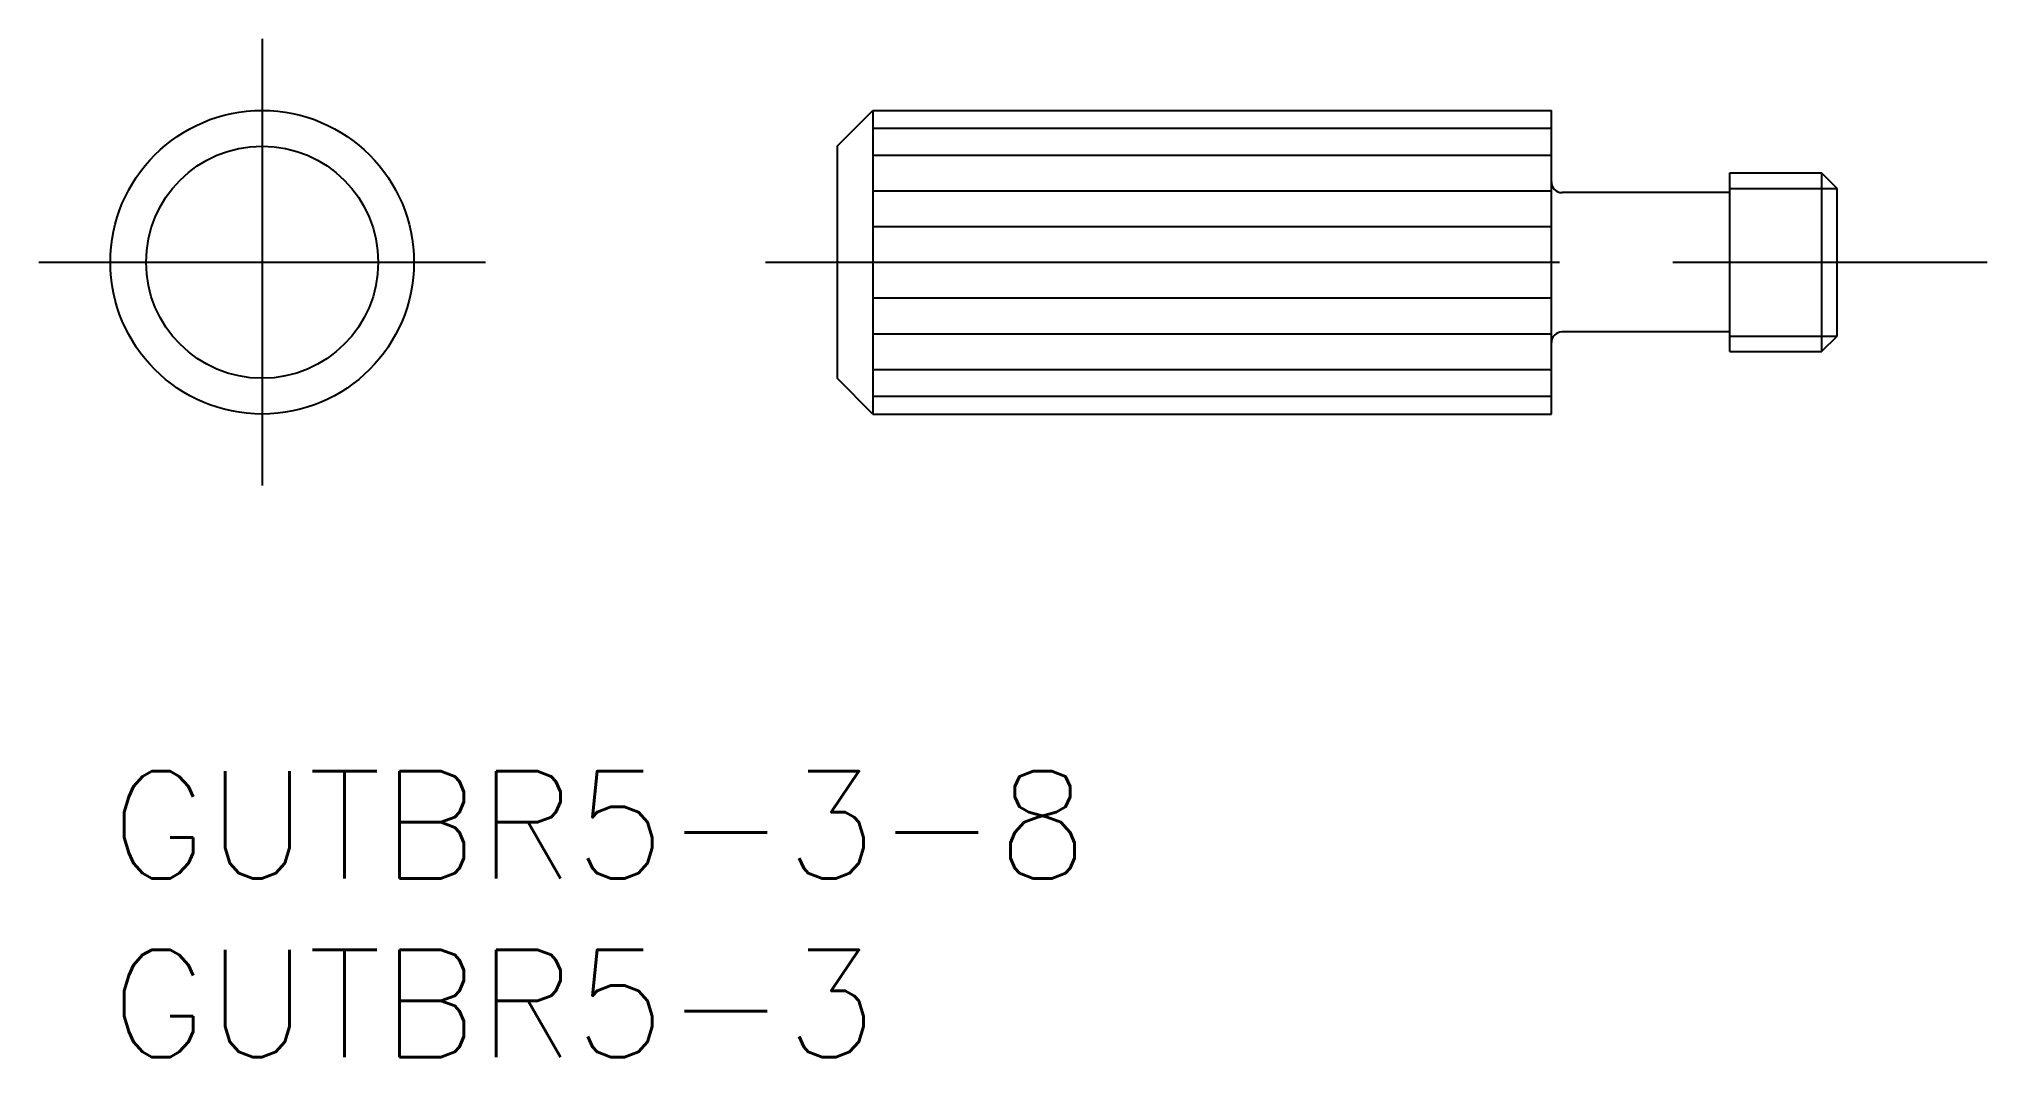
# Model space of a CAD drawing. Extents: x -2 to 52.5, y -8 to 20.5.
import ezdxf

# ---------------------------------------------------------------- set-up
doc = ezdxf.new("R2010")
doc.units = 0
doc.header["$LTSCALE"] = 0.5
doc.linetypes.add('CENTER', pattern=[50.8, 31.75, -6.35, 6.35, -6.35])
for name, color, linetype in [('MSM_CENTER', 1, 'CENTER'), ('MSM_CONTINUOUS', 7, 'CONTINUOUS'), ('MSM_NARROW', 5, 'CONTINUOUS'), ('MSM_PART_NUMBER', 7, 'CONTINUOUS')]:
    doc.layers.add(name, color=color, linetype=linetype)
doc.styles.get("Standard").update_dxf_attribs({"font": 'txt.shx', "height": 1, "bigfont": 'bigfont.shx'})

# ---------------------------------------------------------------- blocks, each defined once
blk = doc.blocks.new('*U2')
at = {"layer": 'MSM_PART_NUMBER'}
blk.add_text('GUTBR5-3-8', height=3, dxfattribs=at).set_placement((0, -3))
blk = doc.blocks.new('*U3')
at = {"layer": 'MSM_PART_NUMBER'}
blk.add_text('GUTBR5-3', height=3, dxfattribs=at).set_placement((0, -8))

msp = doc.modelspace()

# ---------------------------------------------------------------- linework, layer by layer
at = {"layer": 'MSM_CENTER'}
for p, q in [((4.25, 20.5), (4.25, 8)), ((-2, 14.25), (10.5, 14.25)), ((18.348, 14.25), (52.548, 14.25))]:
    msp.add_line(p, q, dxfattribs=at)
at = {"layer": 'MSM_CONTINUOUS'}
for p, q in [((20.348, 17.5), (21.348, 18.5)), ((21.348, 18.5), (40.348, 18.5)), ((21.348, 18.5), (21.348, 10)), ((40.348, 10), (40.348, 18.5)), ((20.348, 17.5), (20.348, 11)), ((45.348, 11.75), (45.348, 16.75)), ((45.348, 16.75), (47.915, 16.75)), ((48.348, 16.317), (47.915, 16.75)), ((47.915, 16.75), (47.915, 11.75)), ((45.348, 16.2), (40.648, 16.2)), ((48.348, 12.183), (48.348, 16.317)), ((45.348, 12.3), (40.648, 12.3)), ((47.915, 11.75), (48.348, 12.183)), ((45.348, 11.75), (47.915, 11.75)), ((21.348, 10), (20.348, 11)), ((21.348, 10), (40.348, 10))]:
    msp.add_line(p, q, dxfattribs=at)
for radius in [4.25, 3.25]:
    msp.add_circle((4.25, 14.25), radius, dxfattribs=at)
for centre, start, end in [((40.648, 16.5), 180, 270), ((40.648, 12), 90, 180)]:
    msp.add_arc(centre, 0.3, start, end, dxfattribs=at)
at = {"layer": 'MSM_NARROW'}
for p, q in [((21.348, 18), (40.348, 18)), ((21.348, 17.25), (40.348, 17.25)), ((21.348, 16.25), (40.348, 16.25)), ((45.348, 16.317), (48.348, 16.317)), ((21.348, 15.25), (40.348, 15.25)), ((21.348, 14.25), (40.348, 14.25)), ((21.348, 13.25), (40.348, 13.25)), ((21.348, 12.25), (40.348, 12.25)), ((45.348, 12.183), (48.348, 12.183)), ((21.348, 11.25), (40.348, 11.25)), ((21.348, 10.5), (40.348, 10.5))]:
    msp.add_line(p, q, dxfattribs=at)

# ---------------------------------------------------------------- block references
at = {"layer": 'MSM_CONTINUOUS'}
for name in ['*U2', '*U3']:
    msp.add_blockref(name, (0, 0), dxfattribs=at)

doc.saveas('drawing.dxf')
